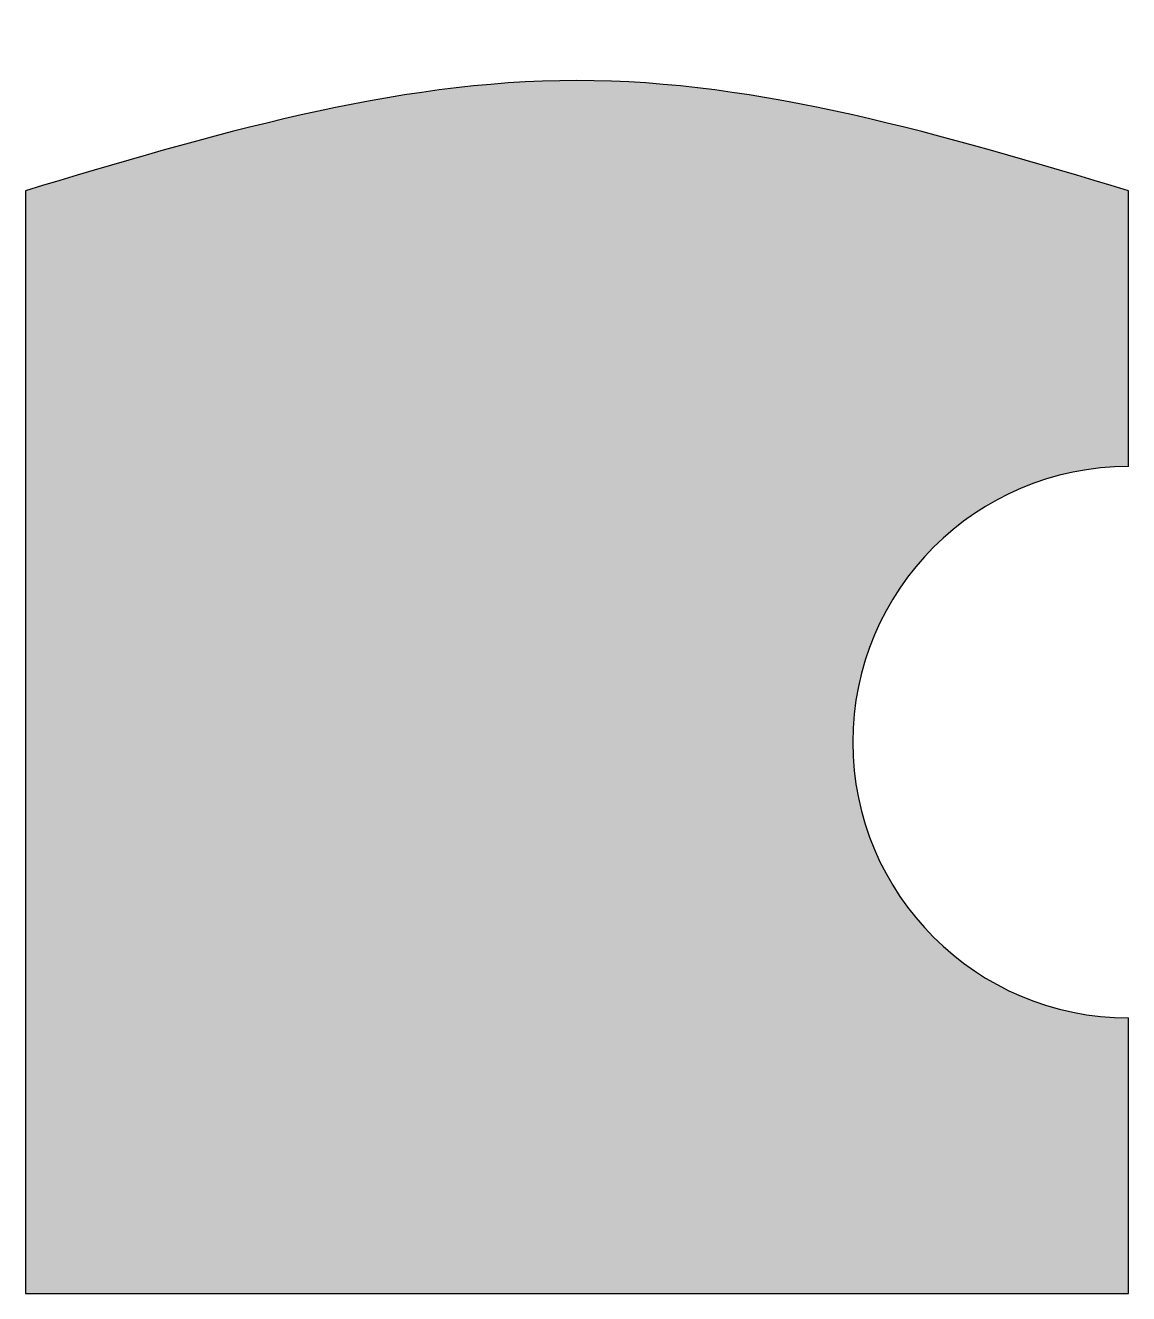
# Model space of a CAD drawing. Header units: millimetres. Extents: x -20 to 20, y -20 to 26.
import ezdxf

# ---------------------------------------------------------------- set-up
doc = ezdxf.new("R2010")
doc.units = ezdxf.units.MM

msp = doc.modelspace()

# ---------------------------------------------------------------- hatches: boundary and pattern name
h = msp.add_hatch(color=256)
h.dxf.hatch_style = 1
edge = h.paths.add_edge_path()
edge.add_line((20, 10), (20, 20))
edge.add_spline(control_points=[(20, 20), (13.333, 22), (0, 26), (-13.333, 22), (-20, 20)], knot_values=[0, 0, 0, 0, 20.396078, 40.792156, 40.792156, 40.792156, 40.792156], degree=3, periodic=0)
edge.add_line((-20, 20), (-20, -20))
edge.add_line((-20, -20), (20, -20))
edge.add_line((20, -20), (20, -10))
edge.add_arc((20, 0), 10, 90, 270, ccw=False)

# ---------------------------------------------------------------- linework, layer by layer
for p, q in [((-20, 20), (-20, -20)), ((20, 10), (20, 20)), ((20, -20), (20, -10)), ((-20, -20), (20, -20))]:
    msp.add_line(p, q)
msp.add_arc((20, 0), 10, 90, 270)
msp.add_spline([(20, 20), (0, 24), (-20, 20)], degree=3)

doc.saveas('drawing.dxf')
